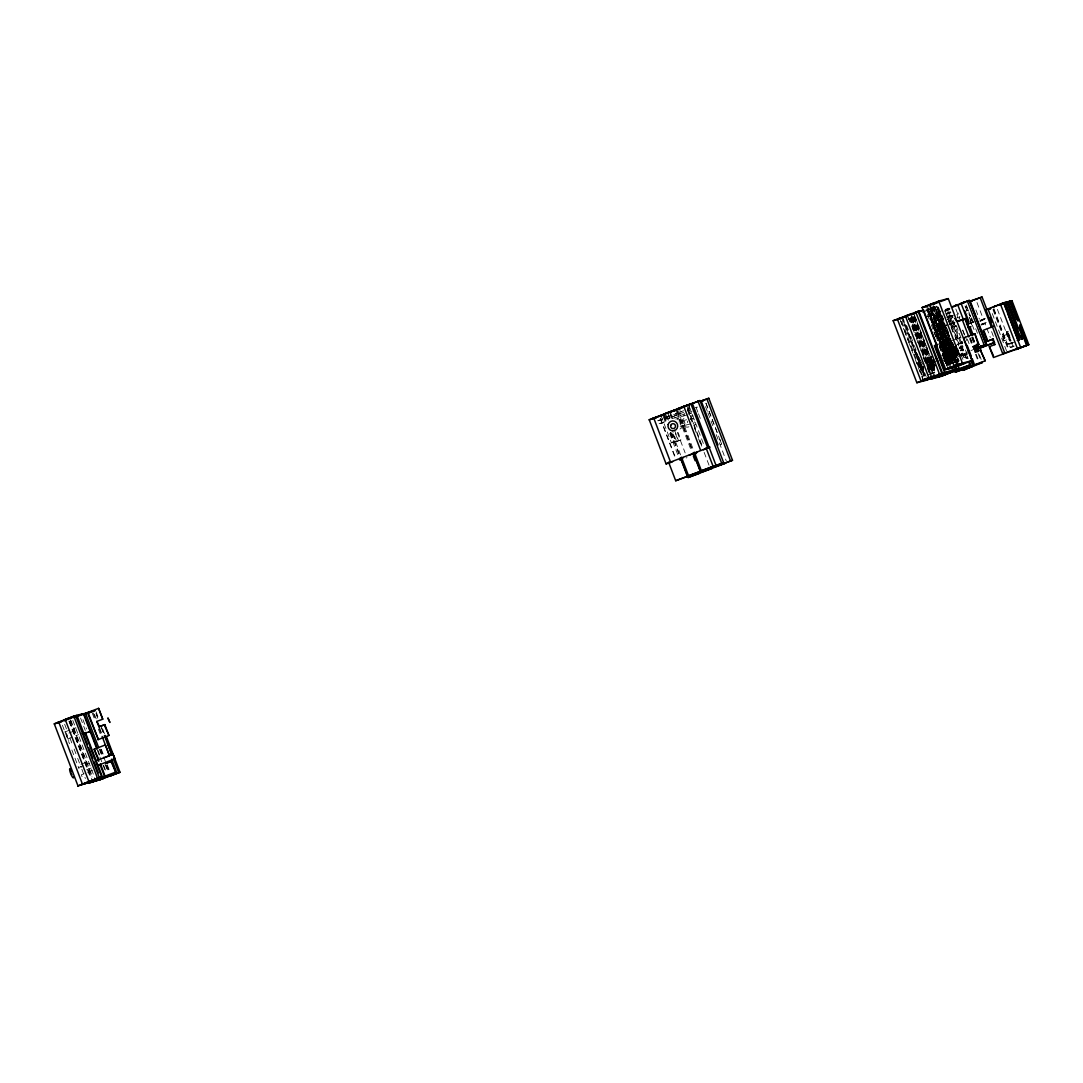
<?xml version="1.0" encoding="UTF-8"?>
<svg xmlns="http://www.w3.org/2000/svg" width="1083" height="1083" viewBox="0 0 1083 1083"><rect width="100%" height="100%" fill="white"/><g stroke="black" fill="none" stroke-linecap="round" stroke-linejoin="round"><path stroke-width="0.75" stroke-dasharray="5 3.75" d="M923.934 376.099L921.132 365.959L914.39 351.203L920.225 364.05C917.477 366.744 924.016 372.132 923.934 376.099L924.977 375.611L903.249 319.052M933.979 375.963L932.801 372.863L934.48 372.065L932.571 367.002L929.349 366.474L927.034 363.333L927.007 359.827L929.038 357.688L913.632 316.953M958.712 364.429L936.633 306.259L953.961 351.569C961.88 362.033 946.109 351 953.121 346.479M944.552 361.627L952.864 357.756L951.172 353.789L943.997 356.402M919.196 365.391L918.587 362.182M926.371 306.421L949.845 367.679M946.176 363.387C958.225 361.086 939.096 341.456 949.507 364.362L958.252 361.14L936.687 304.513M956.018 361.83L956.032 361.722A4.982 1.069 68.8 0 0 955.016 357.349A4.982 1.069 68.8 0 0 952.81 353.302L942.548 327.025L948.234 324.71M1008.029 334.39L1007.935 334.363A3.195 2.152 67.8 0 0 1006.973 334.39L1002.289 336.217L1002.736 338.668L1004.103 340.834L1008.76 339.033A3.222 2.166 67.8 0 0 1009.532 338.438L1007.163 331.953A4.982 1.069 68.8 0 1 1009.573 336.19A4.982 1.069 68.8 0 1 1010.547 340.807L1009.559 338.383M1006.662 332.061L1006.513 332.115A4.982 1.069 68.8 0 0 1007.488 336.732A4.982 1.069 68.8 0 0 1009.898 340.969L1009.031 338.519A3.195 0.961 69.5 0 1 1008.747 339.047L1010.439 343.46L1014.609 341.998M949.019 320.69L952.945 317.062M929.038 357.688C927.535 360.558 929.431 366.013 932.571 367.002M1004.171 340.82L1002.357 336.19M921.999 366.893L922.689 370.413L923.271 369.465M952.823 358.311L951.118 353.762M927.021 310.036L943.618 353.897L943.036 356.158L948.099 354.195L930.256 306.922L951.93 363.509M942.224 354.886L943.618 353.897M948.356 318.876L948.166 319.065A4.982 4.86 75.4 0 0 947.774 319.539M955.044 326.186L955.247 325.997A4.982 4.86 75.4 0 0 955.802 325.266M676.509 415.209L666.979 418.85L676.537 415.168L675.386 412.068M687.759 409.333L689.79 408.453L688.626 405.34M687.61 410.985L689.397 410.2L688.233 407.086M930.256 316.087L939.827 312.432L930.27 316.114L931.421 319.201L941.032 315.546L931.434 319.187M966.51 310.171C968.459 310.049 966.686 305.487 965.156 307.139M1013.823 346.167C1009.518 349.971 1006.973 342.756 1012.659 342.797M1011.888 343.609L1012.673 343.203M1010.087 347.453L1013.837 345.897M956.479 326.294L951.686 326.457M689.736 408.44L687.651 409.144M689.316 410.254L687.732 410.728M721.549 444.138L720.276 444.693M950.901 363.468L930.175 309.183L928.226 310.09L949.128 365.161M947.977 324.358L938.095 328.244L940.802 327.215M952.106 323.519L953.906 322.666L963.071 347.088M957.548 364.037L956.614 361.6L948.667 364.578L945.973 354.723L928.537 309.021M946.556 365.12L956.262 361.302L935.414 306.205M957.534 361.329L959.213 360.531M993.856 308.56L1007.488 344.232L1012.375 342.174M1010.439 343.46L1012.402 342.553M1013.309 346.546L1014.04 346.235M958.482 313.082L958.387 313.271M950.278 361.993L946.894 356.185M679.772 410.227L680.286 410.213M962.53 343.311L961.203 343.853M953.094 315.397L947.517 317.549M663.73 414.342L666.329 421.165L658.802 424.13M674.695 417.997L679.19 416.17L671.961 418.715M684.808 413.733L680.327 415.561L684.51 414.153M689.045 412.406L692.037 411.188M684.415 415.479L679.934 417.307L687.082 414.803M675.806 419.148L678.797 417.93L677.43 418.282M688.653 414.153L691.644 412.934L690.277 413.3M931.556 322.653L943.279 318.294L931.556 322.653L946.474 359.746M965.576 311.295L968.595 310.063L967.214 310.415M971.085 322.869L974.077 321.651M980.007 320.649L985.354 318.537M944.904 310.32L949.182 308.669M946.325 313.325L950.36 311.769M950.969 312.676L946.339 314.449M970.503 323.438L973.116 322.328L970.53 323.194M946.217 314.246L950.305 312.689M949.872 308.655L945.012 310.496L949.236 321.448L950.454 321.137L947.801 322.165M947.666 317.251L952.539 315.41M683.59 410.674L680.232 412.068L683.725 410.89M695.773 407.56L697.235 406.978M657.882 420.651L664.082 418.431L658.017 420.867M925.924 309.982L933.356 307.288L954.678 363.116M952.404 363.996L931.082 308.168L933.356 307.288M922.459 312.324L938.122 306.34L953.27 346.14L952.485 346.343L944.904 326.484L942.738 327.052M928.767 315.843L943.983 309.941M945.5 309.359L948.546 308.168M925.735 317.021L940.396 312.148M945.148 309.995L949.683 308.235M683.793 412.203L679.813 413.841L683.63 412.528M957.304 357.241L953.378 358.256L936.551 314.219L940.721 312.594M945.093 310.591L950.549 308.79M945.039 311.43L949.601 309.657M950.197 312.094L946.19 313.596M947.422 316.439L950.833 315.126L952.025 317.576A4.982 4.86 75.4 0 1 952.932 317.725M948.207 318.009L952.729 316.277M949.534 323.749L954.367 321.895M953.988 365.039L939.787 327.811L947.666 324.859M943.334 326.822L939.787 327.811M949.696 324.521L952.688 323.37M950.576 324.48L955.057 322.748M949.723 324.9L954.895 322.896M661.023 415.655L671.392 442.798L676.469 441.133L672.326 430.276M671.392 442.798L676.469 441.133M672.909 433.877L675.873 441.634L680.95 439.969L678.066 432.442M675.873 441.634L680.95 439.969M981.658 324.995L985.07 323.668L986.234 326.728M950.982 338.898L948.329 339.927L950.766 339.29M938.893 343.907L944.931 341.565M955.233 338.126L957.886 337.097L947.517 309.955M956.993 362.995L948.925 341.89L954.976 339.548M955.585 339.385L960.12 337.625L962.489 343.825M957.399 344.34L962.273 342.512M956.668 344.922L962.638 342.607M952.228 347.359L956.533 345.68M943.32 350.973L945.865 354.439M944.322 350.554L945.689 352.801L947.029 352.273L940.017 339.453L944.227 350.432L947.95 353.897L942.697 356.09M952.079 347.575L956.533 345.843M951.957 347.805L956.546 346.032M944.552 350.838L945.242 350.784M951.849 348.049L956.56 346.222M943.361 351.555L944.065 351.285M944.796 351.176L945.486 350.919M951.74 348.306L955.368 346.898M943.401 351.772L944.214 351.461M944.918 351.379L945.73 351.068M951.659 348.564L955.382 347.129M928.388 358.013L932.395 356.578M943.442 352.002L944.362 351.65M945.039 351.582L945.96 351.23M951.591 348.834L956.993 346.953M927.82 358.487L932.49 356.645M943.483 352.246L944.511 351.853M951.537 349.119L956.709 347.115M918.587 362.331L920.225 364.05L918.953 364.551M927.495 358.879L932.693 356.835L927.359 359.096M943.537 352.489L944.66 352.056M945.175 351.813L946.19 351.406M951.497 349.403L957.101 347.183M919.589 362.074L920.509 362.304L919.481 361.952L915.297 350.973L919.183 358.094M943.604 352.76L944.809 352.286M945.297 352.043L946.42 351.609M951.483 349.701L957.196 347.426M927.224 359.326L932.923 357.079M943.672 353.017L944.958 352.53L939.123 339.683L945.364 353.302M945.432 352.286L946.637 351.813M951.47 349.999L957.304 347.67M927.116 359.57L933.153 357.404M943.753 353.302L945.093 352.774L939.123 339.683M945.567 352.53L946.84 352.043L940.017 339.453M951.483 350.296L957.426 347.927M918.641 363.076L919.332 362.805M919.819 362.358L920.753 362.439M927.007 359.827L933.275 357.58M953.961 351.569L953.419 349.795L957.534 348.198M918.668 363.292L919.481 362.981M926.926 360.098L933.397 357.769M939.286 346.682L942.765 354.358L946.975 352.801M951.51 350.608L957.047 348.455M918.709 363.522L919.629 363.171M926.858 360.368L933.532 357.986M942.765 354.371L947.219 352.516M951.551 350.906L957.643 348.469M918.763 363.766L919.778 363.374M926.804 360.639L931.976 358.635M942.386 354.696L947.381 352.774M957.765 348.753L951.605 351.203L934.643 306.665M918.817 364.023L919.927 363.59M926.764 360.937L933.654 358.202M942.075 355.089L949.696 352.259L941.926 355.319M953.649 350.675L957.873 349.037M918.871 364.281L920.076 363.807M926.75 361.221L933.79 358.432M951.686 351.515L957.331 349.322M926.737 361.519L933.912 358.676M941.682 355.793L947.693 353.329M951.767 351.813L957.981 349.322M919.02 364.822L920.36 364.308L914.39 351.203M926.75 361.817L934.047 358.933M942.792 355.576L947.828 353.599L930.243 306.909L947.544 353.044M958.103 349.619L953.852 351.271L936.619 306.218M928.686 361.316L934.169 359.19M942.738 355.82L947.855 353.789M957.548 349.904L951.876 352.11L934.656 306.719M919.101 365.106L920.509 364.565M926.777 362.128L932.314 359.976M951.998 352.395L958.211 349.917M920.834 364.064L922.486 364.05M934.304 359.461L926.818 362.426L909.91 318.185M958.32 350.202L952.119 352.679L956.492 365.012M919.291 365.675L920.767 365.106M926.872 362.737L934.426 359.732M943.063 356.415L948.234 354.412M954.191 352.137L958.428 350.499M928.93 362.196L934.548 360.016M943.103 356.686L948.356 354.655M957.9 350.77L952.268 352.95L955.301 361.912L957.913 360.991M919.386 365.973L920.902 365.377M926.953 363.035L932.598 360.842M958.536 350.784L951.93 353.532A4.982 1.069 68.8 0 0 952.932 357.891A4.982 1.069 68.8 0 0 955.138 361.952L933.736 305.284M919.494 366.257L921.024 365.675M927.034 363.333L934.67 360.301M943.144 356.97L951.375 354.006M952.593 353.478L958.645 351.068M919.602 366.555L921.132 365.959M934.791 360.598L927.143 363.631L909.937 318.253M943.198 357.241L951.564 354.249M954.583 352.963L958.739 351.352M943.266 357.539L951.619 354.358M952.783 353.735L958.279 351.596M919.711 366.839L921.24 366.257L924.354 374.041M934.9 360.883L927.265 363.915L931.759 376.532M943.334 357.823L951.754 354.574M952.972 353.965L958.834 351.623M919.833 367.137L921.349 366.555L924.368 374.095L921.443 366.839L919.954 367.421M935.008 361.18L927.4 364.199L930.568 373.432L934.48 372.065M944.186 357.566L951.822 354.683M953.175 354.195L958.929 351.894M935.116 361.465L929.458 363.671L932.801 372.863L911.304 316.209L929.119 362.791M943.415 358.121L951.943 354.926M953.392 354.398L959.024 352.151M933.167 362.291L927.535 364.484L930.568 373.432L909.612 318.388M942.941 358.703L952.011 355.062M955.152 353.938L959.105 352.408M920.076 367.706L921.525 367.137M935.211 361.763L927.698 364.741L930.568 373.432M945.581 357.715L946.61 357.309M947.259 357.282L952.133 355.332M953.609 354.601L959.186 352.652M920.198 367.976L921.606 367.435M922.093 367.178L923.555 366.609M927.874 364.998L935.306 362.047M943.036 359.001L952.201 355.481M953.839 354.777L958.915 352.801M922.188 367.462L923.596 366.92M929.85 364.484L935.401 362.331M943.699 359.014L952.323 355.766M954.069 354.94L959.254 352.882M920.333 368.247L921.687 367.719M928.05 365.255L933.546 363.116M945.215 358.757L952.377 355.914M954.313 355.089L959.321 353.099M920.455 368.504L921.741 368.003M922.269 367.746L923.623 367.218M928.239 365.485L935.482 362.615M944.674 359.028L952.431 356.05M954.556 355.224L959.389 353.315M920.591 368.761L921.809 368.288M922.35 368.017L923.637 367.516M928.442 365.716L935.563 362.886M944.796 359.326L952.526 356.348M954.813 355.346L960.635 353.234M920.712 369.005L921.85 368.572M922.418 368.288L923.623 367.814M928.659 365.919L935.631 363.157M944.931 359.597L952.58 356.497M955.314 355.522L960.648 353.41L955.572 355.576M922.472 368.545L923.609 368.112M930.419 365.472L935.698 363.414M945.567 359.61L952.661 356.781M920.848 369.235L921.89 368.829M922.526 368.802L923.569 368.396M928.876 366.122L935.753 363.671M945.066 359.881L947.869 358.784M948.41 358.608L949.385 359.664L947.544 355.048L948.41 358.608L952.702 356.916M956.086 355.644L960.052 354.209M920.97 369.452L921.917 369.1M929.106 366.298L934.196 364.335M942.548 361.072L956.966 355.535M921.105 369.669L921.931 369.344M922.581 369.046L923.515 368.68M929.349 366.474L935.793 363.915M944.43 360.707L952.823 357.417M921.227 369.858L921.944 369.587M922.621 369.276L923.447 368.951M929.58 366.623L935.834 364.145M944.566 360.964L960.255 354.71M963.762 353.302L965.616 356.862L967.322 357.796L964.087 357.268L961.772 354.127L969.434 351.136M970.964 350.554L975.566 348.767M922.675 369.696L923.366 369.208M929.823 366.744L935.874 364.362M945.527 360.653L948.248 359.597M948.843 359.326L952.878 357.931M930.08 366.866L935.915 364.754M944.362 361.411L952.878 358.013M930.581 367.042L935.915 364.944M953.378 358.256L956.438 357.065M957.968 356.483L967.16 352.909M922.892 370.156L924.774 375.882L933.519 372.674L911.967 316.046M930.839 367.11L935.915 365.106M944.999 361.681L950.265 359.637M931.353 367.164L935.902 365.377M946.217 361.532L950.319 359.881M960.418 356.036L963.532 354.818L960.919 355.793M931.854 367.164L935.834 365.594M946.407 361.722L950.373 360.125M961.041 355.955L966.334 353.911L968.121 358.554M946.583 361.884L950.414 360.355M946.772 362.047L950.441 360.571M950.468 360.788L945.73 362.615L939.367 346.249M945.879 362.764L950.481 360.977M946.028 362.886L950.495 361.153M945.676 363.36L950.481 361.465M945.919 363.387L950.441 361.708M956.262 361.302L946.759 364.849L939.516 345.991M959.078 361.113L954.881 362.737L933.221 306.164M923.217 379.47L922.026 376.37L926.222 374.745M930.162 374.258L935.753 372.092L914.255 315.451M64.899 731.946L75.891 727.681M68.892 733.069L76.731 730.023M67.579 738.917L78.558 734.653M80.9 764.3L88.752 761.254M78.531 767.576L89.51 763.312M86.626 769.769L91.338 767.955M92.312 770.555L81.32 774.832L83.12 779.462M686.202 457.96L686.974 457.662M980.061 321.055L985.544 319.079L980.034 321.34M981.536 324.047L986.775 322.165L981.523 324.318M697.073 407.316L695.895 407.763M1012.632 343.067L1008.936 344.367M659.1 423.697L666.329 421.165M945.865 317.292L951.646 315.126M948.505 317.59L954.367 315.41M958.428 314.016L956.912 314.422L958.062 317.536M970.084 322.991L972.696 322.003L966.185 304.946M980.656 320.094L985.76 318.28M980.846 324.995L986.708 322.802M959.998 354.534L962.922 353.437M962.719 354.818L967.119 353.18M960.54 343.866L962.449 343.176M948.099 365.743L946.664 363.333M925.938 310.686L930.175 309.183M949.737 324.128L953.906 322.666M1007.488 344.232L1011.657 342.769M965.251 306.949L966.05 306.692M1012.659 343.365L1011.955 343.595M947.138 363.211L946.298 363.089M931.082 308.168L938.122 306.34M936.551 314.219L940.477 313.19L958.238 359.61M944.538 323.005L943.334 323.316L945.405 328.745L946.623 328.433M951.307 326.876L952.526 326.565M955.341 326.728L956.032 326.552M955.45 337.734L957.886 337.097M948.925 341.89L957.602 362.846M681.762 421.016L691.631 418.444M678.919 422.045L682.155 421.206M683.048 425.822A2.491 2.437 75.4 0 0 684.239 421.707A2.491 2.437 75.4 0 0 680.138 422.668A2.491 2.437 75.4 0 0 683.048 425.822L691.306 423.683M680.151 426.864L683.4 426.025A2.491 2.437 75.4 0 0 684.51 421.883A2.491 2.437 75.4 0 0 680.422 422.939A2.491 2.437 75.4 0 0 683.4 426.025M966.334 353.911L968.689 361.817M944.484 350.486L927.359 306.164M951.388 326.321L950.332 325.59M918.75 362.277L901.652 317.942M997.416 309.372L1006.973 334.39A3.222 0.975 69.5 0 1 1007.474 334.512L1009.004 338.505M66.334 734.734L67.593 737.753M920.063 362.71L920.577 363.563M919.968 359.529L922.296 363.793M915.297 350.973L917.572 355.17M945.689 352.801L946.921 355.941M921.091 364.592L921.904 366.596M934.859 306.665L952.918 346.628M910.126 318.199L928.199 358.148M936.714 306.218L953.433 346.492M935.563 335.635L938.785 343.379M939.421 344.935L943.279 354.222M911.345 316.195L928.713 358.013M946.082 355.021L950.888 367.178M930.933 306.76L952.661 363.319L951.619 363.807L929.336 305.65M928.578 309.088L949.71 364.078M927.914 309.264L948.979 364.267M927.441 314.571L929.255 319.282M934.074 331.858L937.093 339.71M915.473 317.603L919.101 327.025M919.697 328.596L929.959 355.305M932.382 361.587L935.387 369.452M913.876 316.493L935.55 373.08M911.29 316.182L929.024 362.494M908.488 317.685L915.717 336.542M916.313 338.113L929.552 372.687M903.195 320.785L924.246 375.801L921.823 376.654L923 379.754M900.894 321.38L922.026 376.37M1011.833 343.609L1013.025 346.709M1006.54 332.034L1007.501 334.579M993.653 309.427L1008.666 348.753M992.962 309.603L1007.975 348.929M992.285 313.569L1006.703 351.325M991.581 331.615L993.91 337.72M976.988 302.536L983.405 319.336M986.816 328.257L990.309 337.422M975.918 309.968L979.425 319.119M971.546 317.82L973.333 322.477M975.702 328.677L977.475 333.334M965.021 305.961L966.821 310.686M969.217 316.981L974.023 329.557M970.503 321.827L971.708 324.981M972.886 337.165L974.686 341.876M972.764 337.395L974.565 342.12M979.37 354.71L981.171 359.421M972.06 337.585L974.47 343.866M978.071 353.315L981.672 362.751M971.695 337.517L974.037 343.677M970.341 337.815L972.71 344.028M970.192 338.397L971.992 343.121M976.203 354.127L978.599 360.422M969.502 338.573L971.898 344.868M975.499 354.303L978.504 362.169M955.842 308.966L959.403 318.267M967.336 339.047L969.705 345.247M962.801 329.949L964.574 334.593M965.17 336.15L966.943 340.793M962.638 330.356L964.425 335.013M956.275 325.577L958.645 331.791M959.24 333.334L962.801 342.648M965.467 349.999L967.796 356.104M952.647 322.531L961.068 344.556M964.669 353.992L967.065 360.287M964.249 353.667L966.591 359.773M949.317 317.603L959.389 343.961M950.955 323.424L958.658 343.595M962.205 352.896L965.17 360.653M951.646 327.499L958.699 345.964M944.877 310.983L954.082 335.107M961.135 354.791L962.936 359.502M952.702 342.851L953.866 345.91M941.763 314.774L943.496 319.295M946.948 328.339L949.25 334.376M954.922 350.472L958.428 359.637M954.137 350.675L958.225 361.37M937.973 312.784L953.324 352.977M955.842 361.803L956.952 364.267M937.973 320.108L952.187 357.336L957.494 355.508L945.77 359.881L948.789 358.649L934.575 321.434M932.666 307.464L954.597 364.809M932.233 306.611L953.988 363.563M939.597 327.783L953.812 365.012M931.38 307.626L952.35 362.683M930.906 306.976L952.62 363.685M930.392 308.344L951.984 364.416M929.647 316.006L946.474 360.057M927.224 309.955L948.546 365.783M931.326 324.846L933.126 329.557M933.979 332.102L937.323 340.576M946.298 364.159L948.099 368.883M914.255 314.666L935.198 369.723M913.835 316.845L935.157 372.674M912.915 316.913L934.832 374.285M912.536 316.818L934.439 374.204M911.304 316.209L929.228 363.089M910.884 317.603L932.206 373.445M931.028 376.722L929.85 373.621L931.529 372.823L910.681 317.739M907.73 316.899L908.921 319.999M923.136 357.228L924.909 361.884M927.278 368.085L929.052 372.742M906.62 325.36L908.393 330.017M910.762 336.217L913.727 343.974M914.309 345.531L917.87 354.831M918.465 356.375L926.155 376.546M902.626 317.685L924.625 375.598M901.882 321.475L923.203 377.304M900.271 320.026L903.872 329.462M904.467 331.046L908.055 340.482M908.651 342.052L912.847 353.058M915.243 359.353L921.227 375.084M706.008 403.187L717.42 433.078M719.829 439.373L721.63 444.084L705.872 403.201M705.547 406.639L707.321 411.296M707.916 412.84L713.832 428.354M716.201 434.554L726.273 460.925M696.098 407.465L697.899 412.19M698.494 413.76L700.904 420.055M689.045 406.111L703.855 444.883M687.475 407.262L702.488 446.589M687.543 408.927L701.757 446.155M704.126 452.356L709.446 466.313M687.813 410.633L691.414 420.069M694.42 427.934L696.22 432.659M698.616 438.953L701.622 446.819M678.608 410.755L693.702 450.609M677.322 410.484L692.727 450.812M677.173 410.904L692.579 451.218M676.198 411.107L691.59 451.421M670.58 412.84L672.881 418.864M670.147 413.611L671.947 418.336M677.362 432.496L685.16 452.938M668.739 415.019L669.93 418.119M674.371 429.748L678.513 440.605M667.927 413.855L670.242 419.893M675.413 433.457L678.296 440.998M666.695 415.547L668.468 420.204M666.099 416.048L667.277 419.148M664.867 413.72L667.466 420.542M672.57 433.877L680.855 455.591M664.475 415.466L666.844 421.68M670.986 432.537L679.867 455.794M670.837 432.943L679.718 456.214M663.676 414.627L665.977 420.664M670.58 432.726L674.032 441.769M664.055 416.576L665.828 421.233M670.269 432.862L673.829 442.162M663.08 416.183L666.086 424.049M669.687 433.498L678.093 455.51M660.562 418.566L675.589 457.892M660.224 418.661L675.237 457.987M96.103 711.788L98.499 718.083M102.709 729.089L104.51 733.814M96.238 713.724L97.416 716.824M101.572 727.681L103.941 733.881M96.008 713.535L97.808 718.259M101.409 727.695L103.819 733.99M94.411 714.198L96.197 718.841M99.744 728.155L102.113 734.355M93.138 712.844L95.534 719.139M99.149 728.575L101.545 734.87M92.312 713.25L94.722 719.545M98.323 728.981L100.733 735.276M101.355 749.301L103.724 755.501M107.271 764.801L109.64 771.015M100.733 749.138L103.102 755.338M103.684 756.895L109.613 772.409M100.056 749.639L103.02 757.383M105.972 765.14L108.341 771.353M99.325 749.274L102.316 757.139M105.051 764.273L108.002 772.03M97.808 749.869L100.205 756.164M103.697 765.41L106.066 771.624M97.443 750.519L99.243 755.244M99.947 757.085L104.685 769.485M82.985 719.654L86.532 728.967M80.562 718.029L85.286 730.429M72.805 720.425L94.708 777.811M71.004 720.506L92.326 776.335M70.097 719.586L92.014 776.971M69.853 721.183L91.757 778.569M69.502 721.765L91.419 779.151M68.865 721.061L90.187 776.89M64.655 724.243L67.62 732M69.989 738.2L71.762 742.857M74.131 749.057L77.096 756.814M77.678 758.357L81.239 767.671M81.834 769.214L85.381 778.528M62.394 725.19L69.502 743.791M71.871 750.005L78.978 768.605M933.086 305.46L954.57 362.101M908.948 318.551L910.14 321.705M912.536 328L915.514 335.865M917.91 342.16L929.255 372.051M952.58 343.027L953.771 346.154M929.972 309.264L950.82 364.362M949.507 364.362L947.463 358.839L948.058 354.195M929.336 363.374L932.801 372.863M961.772 354.127L961.555 353.234M953.419 349.795L953.175 347.927M951.727 317.292A5.063 4.833 64.7 0 1 953.108 317.414M955.707 325.942A5.063 4.833 64.7 0 1 955.206 326.389M947.679 319.323A5.063 3.736 70.6 0 1 948.207 318.659M956.898 326.254A4.982 4.86 75.4 0 1 950.36 323.614A4.982 4.86 75.4 0 1 953.067 317.062M957.21 317.387A4.982 4.86 75.4 0 1 958.184 318.145M953.067 320.487A2.491 2.437 75.4 0 0 955.815 324.331A2.491 2.437 75.4 0 1 953.27 320.771M967.85 313.759A5.063 3.736 70.6 0 1 968.392 314.056M969.366 314.842A5.063 3.736 70.6 0 1 970.585 316.696M971.058 318.24A5.063 3.736 70.6 0 1 970.625 321.651M959.457 318.131A5.171 3.818 70.6 0 1 959.822 316.588M969.231 317.373A5.171 4.928 64.7 0 1 969.434 317.996M959.376 317.996A4.982 4.86 75.4 0 1 959.836 316.845M969.339 314.72A4.982 4.86 75.4 0 1 970.571 316.101M971.289 318.145A4.982 4.86 75.4 0 1 970.558 321.421M953.284 352.733A5.063 3.411 67.8 0 1 957.088 355.86M957.819 358.635A5.063 3.411 67.8 0 1 956.749 361.817M952.471 352.936A5.063 1.53 69.5 0 1 955.22 357.011A5.063 1.53 69.5 0 1 955.951 362.033M1006.554 331.736A5.171 1.557 69.5 0 1 1009.532 336.082A5.171 1.557 69.5 0 1 1010.087 341.28M1007.014 331.628A5.171 3.493 67.8 0 1 1008.584 331.885M1011.238 340.685A5.171 3.493 67.8 0 1 1010.845 341.05M688.923 426.837A4.982 4.86 75.4 0 1 682.669 424.089A4.982 4.86 75.4 0 1 685.092 417.659M690.494 418.607A4.982 4.86 75.4 0 1 691.279 419.581M691.793 420.718A4.982 4.86 75.4 0 1 692.023 422.262M687.664 422.627A4.982 4.86 75.4 0 1 687.339 421.111M690.426 416.224A4.982 4.86 75.4 0 1 693.134 416.007M695.746 424.333A4.982 4.86 75.4 0 1 694.528 425.267M677.308 419.649A4.982 4.86 75.4 0 1 679.677 429.247M690.453 419.121A2.491 2.437 75.4 0 1 694.474 420.014M694.46 421.842A2.491 2.437 75.4 0 1 693.066 423.209M64.966 731.946A4.982 1.069 68.8 0 1 67.295 735.316A4.982 1.069 68.8 0 1 68.73 740.542M667.385 417.05L676.943 413.435L667.385 417.05"/><path stroke-width="1.5" d="M936.254 357.783L938.23 362.115L937.309 361.194M1021.012 339.317L1022.393 338.871L1021.472 336.326A4.982 1.069 68.8 0 0 1020.47 331.967A4.982 1.069 68.8 0 0 1018.264 327.905L1008.178 301.656L998.025 305.392M112.957 754.282L114.852 758.817L113.065 754.174L95.778 760.889M77.841 785.933L97.497 778.176L107.055 775.685L87.154 783.171L99.108 778.542L97.308 779.394M709.961 447.089L665.923 463.835L669.524 462.928M1004.049 353.41L1002.736 353.748L985.896 309.684L1004.442 302.617L1018.656 339.845L1019.441 339.642L1005.227 302.414L993.273 307.017L995.074 306.164M1009.952 301.534L1012.036 300.668L1003.345 304.012M1002.79 353.694L1027.171 345.139L1019.59 325.279L1020.376 325.076L1027.957 344.935L1028.85 344.705L1011.996 300.695M1028.809 344.732L993.463 357.512L989.32 346.655L995.223 344.448M899.689 318.24L897.753 319.147L908.475 315.207M924.422 306.719L922.093 307.531L945.784 369.574L947.963 368.802L947.679 368.044M901.57 317.969L912.644 313.745L910.708 314.639M907.757 315.41L909.49 314.584M59.362 721.82L57.561 722.672L61.745 721.21M62.313 721.061L60.513 721.901L62.53 721.197M64.33 720.736L65.264 720.29M1006.364 302.455L1007.569 301.886L1017.56 328.054M933.099 375.787L933.384 376.546L931.583 377.398L921.443 381.175L923.217 379.47M947.936 367.949L947.029 369.249M925.112 379.199L926.168 378.712M922.31 380.769L922.946 379.564M955.761 365.201L957.819 364.254L958.117 365.025L956.316 365.864L956.018 365.106M934.534 376.627L936.335 375.774L924.395 380.417L939.286 375.016L939.002 374.244M953.866 367.272L952.647 366.947L953.839 366.42M947.733 368.234L948.18 368.951L950.915 368.03M929.146 378.793L927.346 379.646L931.515 378.184L931.231 377.412M939.286 375.016L936.01 377.398L950.278 371.889M948.816 372.078L949.114 372.836L950.915 371.997L938.961 376.627L953.866 371.225L941.912 375.855L943.713 375.016M943.374 373.513L947.666 371.997L947.963 372.755L941.384 374.583M1017.627 340.441L1018.832 339.872L1004.618 302.658M86.004 783.09L84.203 783.943L96.157 779.313L88.887 781.52L65.197 719.478L75.648 715.66L99.325 777.702L88.887 781.52M91.405 780.924L93.206 780.071L81.252 784.715L102.289 776.633L85.462 732.595L82.254 733.746M97.7 780.058L95.9 780.911L110.791 775.509L108.99 776.362M103.088 777.892L104.889 777.039L92.948 781.669L107.84 776.267L106.039 777.12M100.651 779.286L98.851 780.139L118.737 772.653L113.417 758.696M1027.957 344.935L1015.989 349.525L1027.171 345.139M679.379 408.805L680.584 408.305M688.125 405.584L687.759 405.584M675.278 410.565L674.195 411.026M686.351 405.827L699.929 400.561L723.62 462.603L710.042 467.87L723.62 462.603M963.301 302.956L969.258 300.384L986.072 344.435L977.096 348.171M958.902 321.245L965.549 318.524L972.155 335.825M87.791 713.386L93.233 711.098M654.091 418.607L655.865 417.876M703.463 400.656L701.676 401.373M963.586 320.135L957.67 304.634L954.665 305.866L964.885 302.103M668.59 462.13L675.697 480.744L687.421 476.371L680.314 457.757M681.451 457.148L688.558 475.762L700.268 471.389L693.161 452.775M687.421 476.371L675.697 480.744M694.298 452.152L701.405 470.767L713.128 466.394L706.021 447.793M700.268 471.389L688.558 475.762M713.128 466.394L701.405 470.767M688.165 477.508L699.875 473.136L688.165 477.508L681.058 458.894M701.012 472.526L712.736 468.154L701.012 472.526L693.905 453.912M667.967 413.192L668.712 412.894M661.104 416.102L660.346 416.4M681.843 407.804L682.696 407.465M694.298 402.741L649.096 419.798L652.711 418.877M96.983 749.328L83.364 713.656L73.806 716.134L54.231 723.837L59.822 722.442M922.093 307.531L938.731 301.074L948.275 298.597L971.965 360.639L955.328 367.096L954.082 367.421L953.582 366.514M927.373 305.947L931.705 304.269M931.109 304.797L935.428 303.118M934.06 304.025L938.392 302.347M940.721 301.534L948.275 298.597M945.324 372.66L947.232 372.159L926.398 380.241L916.854 382.719L893.164 320.69L909.693 314.503M929.349 378.942L905.374 315.952L918.777 311.065L942.467 373.107L929.065 377.981M904.874 316.913L909.354 315.167M911.453 314.815L915.988 313.055M920.523 311.295L923.542 310.131L937.161 345.788M653.753 418.431L699.929 400.561M700.796 401.103L708.81 398.26L732.501 460.289L716.946 466.069L732.501 460.289M708.81 398.26L700.349 401.468M951.591 306.99L957.67 304.634M966.51 324.358L968.771 323.479L961.068 303.308L969.258 300.384M952.715 307.058L963.816 302.82M986.87 309.643L982.064 297.053L971.613 300.79M957.467 320.961L965.549 318.524M1000.394 304.783L1010.344 301.088L1017.925 320.947L1018.71 320.744L1011.129 300.884M1004.78 303.538L1008.666 302.035M968.188 327.621L970.869 326.606M955.301 368.707L944.714 372.809L934.358 345.667L937.986 344.34M985.178 360.815L980.426 350.12L985.178 360.815L973.983 365.079L963.626 337.937L974.808 333.672L978.964 344.529L973.062 346.736L975.742 352.016L973.671 346.587M994.708 343.094L993.152 339.02L987.249 341.226L983.107 330.383L993.693 326.267M959.565 347.602L961.839 346.722L962.895 350.635L961.054 346.019L961.839 346.722M959.633 347.711L961.975 346.939M959.755 347.954L962.029 347.061M959.822 348.076L962.164 347.318L959.944 348.347M669.186 463.023L672.611 461.737M679.894 458.867L683.387 457.554M689.059 455.307L697.249 452.166M703.409 449.783L709.568 447.387M1018.169 327.824L1016.788 328.257L1006.797 302.089M960.648 350.323L962.895 349.308M960.702 350.567L962.949 349.565M679.501 459.95L682.601 458.745M693.282 454.603L696.464 453.371M973.062 346.736L978.964 344.529M987.249 341.226L993.152 339.02M976.704 344.259L977.895 347.359L986.072 344.435M976.338 349.349L994.099 342.634M975.133 352.165L981.036 349.958M1020.078 336.881L1021.459 336.447M1017.262 340.36L1019.441 339.642M955.084 365.553L950.048 367.421L950.346 368.193L961.068 364.254L959.267 365.106L958.983 364.348L952.999 366.663L953.297 367.421L964.019 363.482L955.951 365.892L956.248 366.65L954.082 367.421M945.784 369.574L962.408 363.116L971.965 360.639M924.435 378.982L933.384 376.546M916.854 382.719L929.214 378.008M932.72 376.843L942.007 374.041M944.918 373.676L949.398 371.929L949.683 372.687M947.963 372.755L931.421 378.942L940.978 376.464L970.49 364.768L969.299 361.668M945.093 373.608L949.29 371.983M955.856 366.216L957.047 369.317L943.645 374.204M954.773 370.196L970.49 364.768M63.234 720.628L67.715 718.895M63.816 720.479L76.934 715.322L84.041 733.936M71.234 717.975L64.628 720.466M72.805 717.758L83.364 713.656M76.446 716.608L95.047 710.624M97.781 739.743L108.963 735.479L104.821 724.622L98.919 726.828L96.847 721.4L102.75 719.193L98.607 708.336L87.412 712.6L98.391 739.581M94.235 710.705L83.987 713.683L97.213 748.299M98.919 726.828L104.821 724.622M87.398 744.481L83.201 733.475L85.462 732.595M88.725 732.23L90.227 731.648L83.201 733.475M98.77 761.268L94.167 749.206L105.362 744.942L109.505 755.799L102.14 736.44M109.356 755.325L112.321 754.255L105.105 735.384M103.602 758.005L108.896 755.948M97.605 765.519L114.852 758.817M111.576 761.227L105.674 763.434L111.576 761.227L115.732 772.084L104.537 776.349L99.934 764.287M102.289 776.633L97.808 778.284L105.538 776.281M106.418 736.643L120.037 772.314L110.128 775.997L116.923 773.127L111.59 759.169M967.295 324.413L969.095 323.722M966.537 368.951L963.437 370.088M91.96 781.547L77.868 785.947M103.657 778.515L89.551 782.901L109.193 775.13L120.037 772.314M670.743 412.109L671.947 411.648M684.794 406.666L686.202 406.139M961.068 303.308L965.007 301.846M657.774 416.711L652.02 418.701L663.73 414.342L659.168 416.197M969.799 301.778L972.426 300.803M977.895 347.359L983.202 345.531L975.783 348.455M994.289 342.648L977.042 349.281M659.669 416.414L661.239 415.845M655.716 418.173L654.552 418.593M986.505 345.342L969.678 301.291L982.064 297.053M673.612 411.039L675.21 410.471M680.679 408.467L679.555 408.86M930.189 304.485L934.223 303.064L924.408 306.936L926.371 306.421M933.14 303.714L937.174 302.292M911.358 314.476L915.595 312.973M953.541 365.783L957.44 364.402M958.117 365.025L953.933 366.487L953.649 365.729M948.18 368.951L950.346 368.193M950.833 367.421L951.131 368.179L953.297 367.421M65.332 719.505L69.515 718.043M71.072 717.758L65.197 719.478M1004.442 302.617L1000.408 304.012L1017.221 348.049M973.983 365.079L954.949 372.268L973.671 365.946L962.503 370.332L963.938 369.953L982.376 362.575L974.592 364.917M918.777 311.065L918.086 311.254L941.777 373.283L942.467 373.107M916.516 311.945L923.542 310.131M903.723 317.4L897.36 319.052L921.051 381.094L930.608 378.617M905.578 316.926L906.918 316.574M893.164 320.69L901.124 318.619M1005.227 302.414L1007.393 301.859L1017.37 328.135A4.982 1.069 68.8 0 0 1018.386 332.495A4.982 1.069 68.8 0 0 1020.592 336.556L1021.607 339.074L1022.393 338.871M1008.178 301.656L1010.344 301.088M985.923 309.711L990.742 308.452M989.781 309.034L990.485 308.845M703.503 400.358L701.202 400.954L718.015 445.005M974.808 333.672L978.355 344.692M989.32 346.655L993.477 355.806M949.845 367.679L949.981 368.477M951.131 368.179L952.932 367.706M957.047 369.317L956.357 369.506L955.165 366.406M940.206 373.987L944.714 372.809M935.631 377.304L945.175 374.826M98.607 708.336L102.75 719.193M96.847 721.4L99.528 726.679M108.963 735.479L104.212 724.784M94.167 749.206L98.81 759.603M115.732 772.084L110.967 761.376M70.923 770.69L70.909 772.612M71.938 774.805L71.437 773.898M936.809 360.111L936.267 358.121M1010.52 301.128L1017.519 319.444M1019.766 325.32L1027.347 345.166M1009.749 301.331L1016.747 319.647M1019.563 327.052L1026.562 345.369M1020.863 336.678L1021.783 339.114M1003.846 302.861L1006.215 309.061M1007.989 313.718L1018.061 340.076M1003.616 302.834L1020.43 346.885M987.926 308.845L1004.74 352.896M989.876 317.509L991.676 322.233M980.115 297.568L991.527 327.459M992.542 339.182L994.614 344.611M984.298 331.764L987.263 339.521M970.206 301.155L987.019 345.206M967.309 300.898L984.136 344.935M964.845 311.078L969.001 321.935M970.192 327.188L973.157 334.945M975.769 345.26L978.166 351.555M964.858 318.7L970.869 334.43M975.066 345.45L977.475 351.731M962.286 319.702L968.892 337.003M967.105 345.315L971.14 355.874M972.29 358.893L974.01 363.414M970.869 360.693L972.669 365.418M968.689 361.817L969.881 364.917M938.731 301.074L962.408 363.116M959.552 364.199L959.849 364.957M958.144 366.013L959.294 369.032M951.767 371.32L952.065 372.078M935.536 347.02L944.755 371.144M943.496 373.459L943.78 374.231M940.68 375.165L940.978 375.923M940.477 375.016L940.761 375.774M915.825 312.134L939.503 374.163M936.592 376.221L936.876 376.979M931.867 376.478L932.165 377.25M931.299 376.627L931.583 377.398M928.28 378.184L928.564 378.942M927.914 378.481L928.212 379.24M926.195 379.564L925.897 378.806L925.261 379.998M925.329 378.955L925.613 379.713M706.833 398.774L730.524 460.803M697.953 401.076L721.63 463.104M692.308 403.255L715.998 465.297M690.832 403.648L707.646 447.699M683.766 406.22L700.579 450.271M693.364 456.078L695.137 460.735M653.672 417.889L670.485 461.94M649.245 419.784L666.059 463.822M107.488 743.182L111.63 754.039M104.415 735.56L111.617 754.445M88.603 713.954L97.808 738.078M85.503 713.101L98.715 747.703M100.529 764.124L104.564 774.683M84.772 732.771L101.599 776.822M88.603 747.636L92.813 758.641M94.018 761.782L98.215 772.802M73.806 716.134L97.497 778.176M58.726 721.995L82.416 784.024M54.299 723.877L77.99 785.92M954.583 318.551A4.982 4.86 75.4 0 1 955.044 318.957M955.829 319.932A4.982 4.86 75.4 0 1 956.343 321.069M1020.931 336.921A5.063 1.53 69.5 0 1 1018.562 333.74M1018.304 333.144A5.063 1.53 69.5 0 1 1017.37 329.841M1017.316 329.286A5.063 1.53 69.5 0 1 1017.451 327.824M1020.118 337.124A5.063 3.411 67.8 0 1 1019.617 337.057M1016.165 328.636A5.063 3.411 67.8 0 1 1016.653 328.041M73.739 777.012A4.982 1.069 68.8 0 1 71.965 776.321A4.982 1.069 68.8 0 1 69.691 770.081A4.982 1.069 68.8 0 1 70.977 769.458M107.989 718.178L109.925 722.483L107.989 718.11M669.348 411.892L664.867 413.72L676.577 409.347L669.348 411.892M682.209 406.91L677.714 408.738L689.438 404.365L682.209 406.91M718.354 465.704L713.873 467.531L725.583 463.158L718.354 465.704M670.702 425.457A2.491 2.437 75.4 0 0 673.667 428.557A2.491 2.437 75.4 0 0 674.777 424.414A2.491 2.437 75.4 0 0 670.702 425.457M668.157 424.495A4.982 4.86 75.4 0 0 674.046 430.736A4.982 4.86 75.4 0 0 676.347 422.478A4.982 4.86 75.4 0 0 668.157 424.495"/></g></svg>
